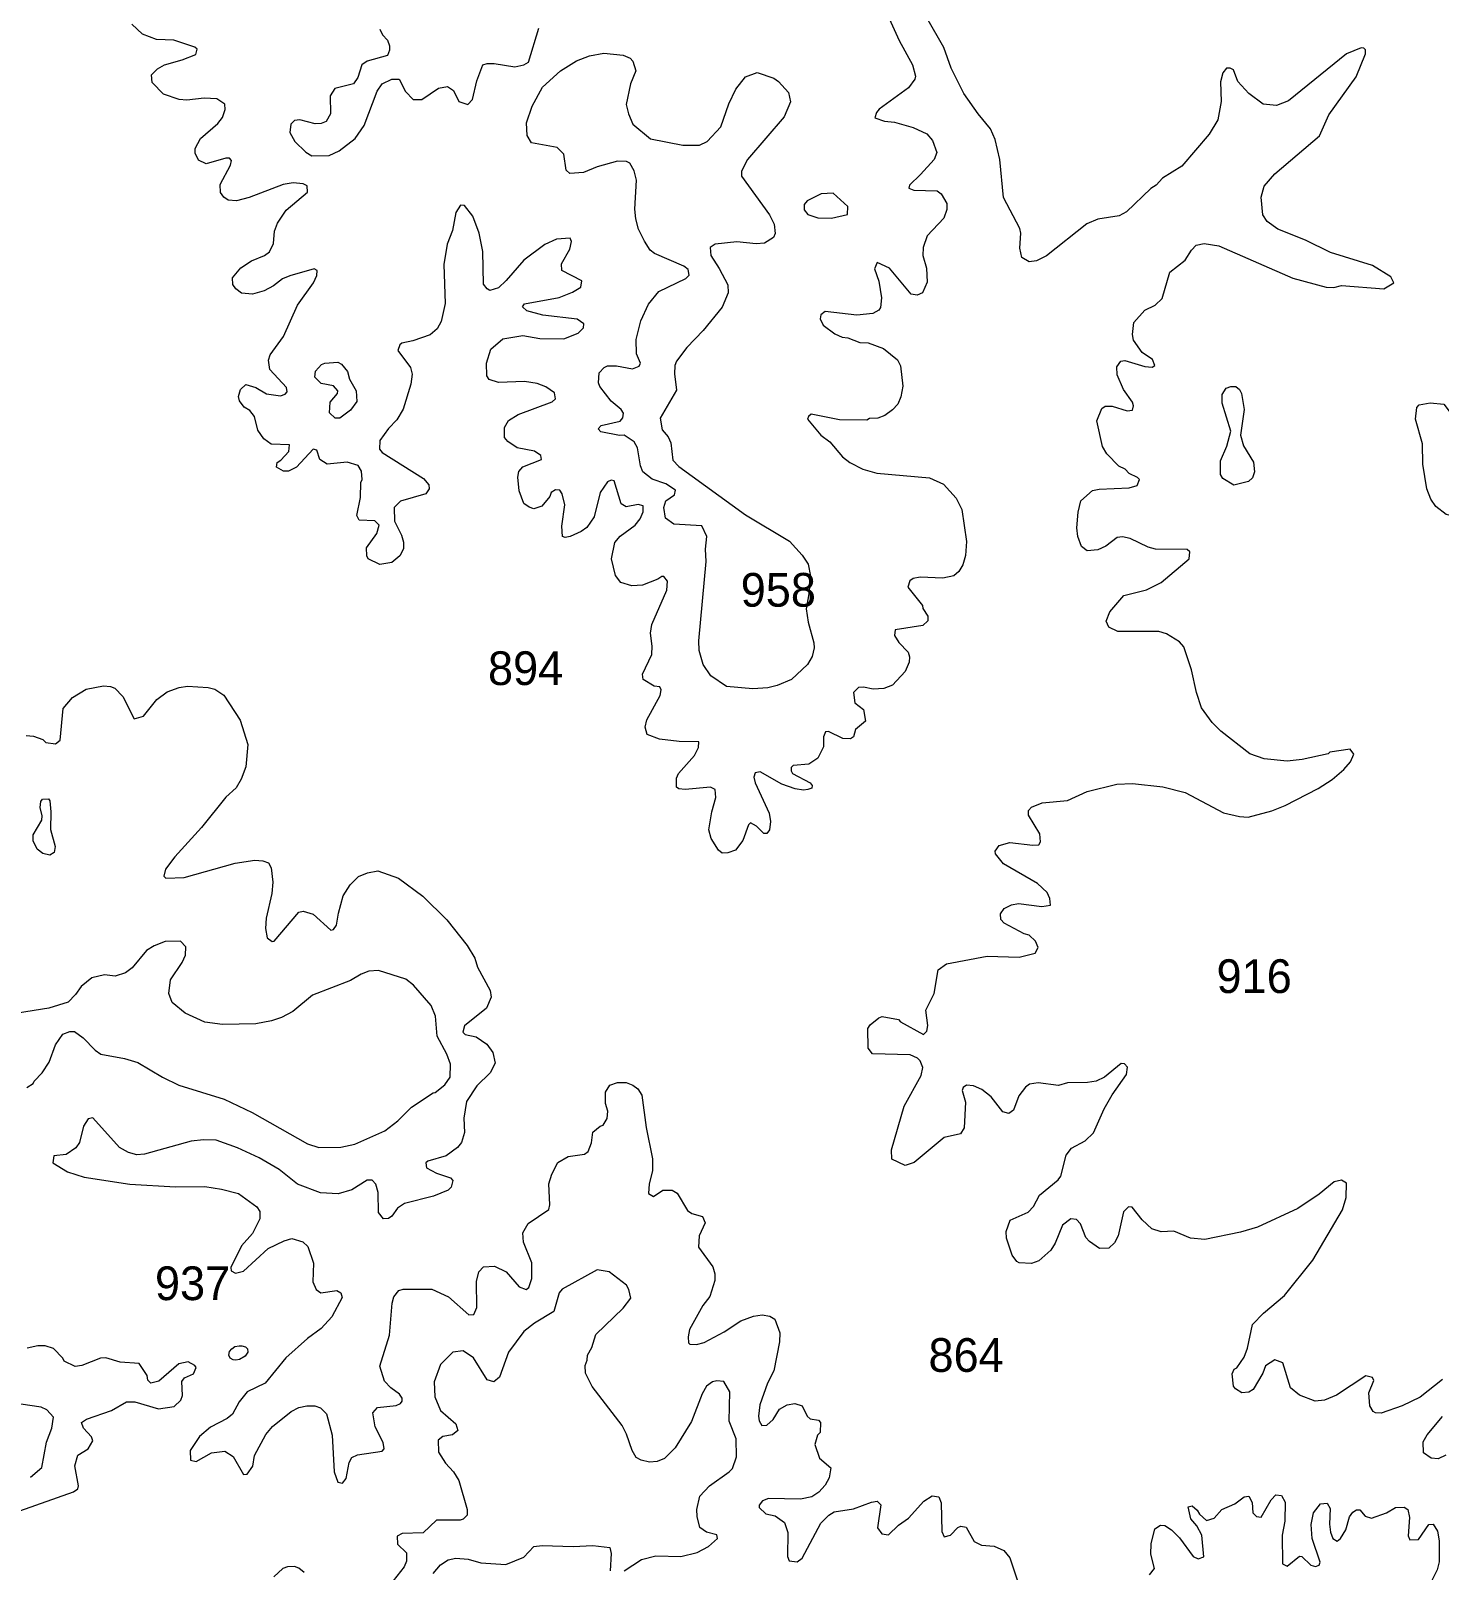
# Model space of a CAD drawing. Header units: kilometres. Extents: x 178.1 to 232.4, y 8228.7 to 8284.8.
# Drawn here: x 209.31 to 215.99, y 8236.32 to 8243.63 of the extents above; entities that cross this region are included whole.
import ezdxf

# ---------------------------------------------------------------- set-up
doc = ezdxf.new("R2010")
doc.units = ezdxf.units.KM
for name, color, linetype in [('1', 7, 'Continuous'), ('2', 7, 'Continuous'), ('21', 7, 'Continuous')]:
    doc.layers.add(name, color=color, linetype=linetype)
doc.styles.add('dgn002', font='dgn002.shx')

msp = doc.modelspace()

# ---------------------------------------------------------------- linework, layer by layer
at = {"layer": '1', "color": 5, "linetype": 'Continuous', "lineweight": 13, "flags": 128}
msp.add_lwpolyline([(209.3077, 8236.7609), (209.3608, 8236.8072), (209.3825, 8236.9271), (209.4089, 8236.9938), (209.4169, 8237.0457), (209.3848, 8237.0815), (209.3569, 8237.0935), (209.2616, 8237.1082)], dxfattribs=at)
at = {"layer": '2', "color": 3, "linetype": 'Continuous', "lineweight": 0, "flags": 128}
for points in [[(213.3752, 8243.7034), (213.4293, 8243.5813), (213.4938, 8243.4656), (213.5073, 8243.4121), (213.5038, 8243.3982), (213.4743, 8243.3565), (213.335, 8243.2547), (213.3227, 8243.2389), (213.3151, 8243.2138), (213.3599, 8243.198), (213.4085, 8243.1932), (213.4971, 8243.1682), (213.561, 8243.1374), (213.5878, 8243.1062), (213.6091, 8243.0491), (213.5961, 8243.0166), (213.5314, 8242.9444), (213.4794, 8242.8948), (213.4765, 8242.8798), (213.4997, 8242.871), (213.6109, 8242.8674), (213.6291, 8242.8526), (213.657, 8242.8075), (213.6557, 8242.7784), (213.6422, 8242.7377), (213.5621, 8242.6533), (213.5435, 8242.5984), (213.5419, 8242.5604), (213.5599, 8242.5005), (213.5631, 8242.4336), (213.54, 8242.3839), (213.5149, 8242.3722), (213.4873, 8242.3774), (213.3842, 8242.4999), (213.3256, 8242.5268), (213.3133, 8242.4966), (213.3328, 8242.4379), (213.3459, 8242.3596), (213.3416, 8242.3138), (213.3329, 8242.3014), (213.3057, 8242.2856), (213.2291, 8242.2767), (213.079, 8242.2944), (213.0578, 8242.2785), (213.0549, 8242.2604), (213.0699, 8242.2302), (213.125, 8242.1889), (213.1594, 8242.1732), (213.1862, 8242.1694), (213.243, 8242.1482), (213.2834, 8242.1463), (213.3554, 8242.1195), (213.4221, 8242.0653), (213.4365, 8242.0371), (213.448, 8241.9408), (213.4382, 8241.8889), (213.4229, 8241.8547), (213.3988, 8241.8272), (213.3614, 8241.8013), (213.3285, 8241.7881), (213.2899, 8241.7861), (213.2772, 8241.7794), (213.1462, 8241.7797), (213.0128, 8241.8076), (212.9992, 8241.7964), (212.9957, 8241.7835), (213.0587, 8241.7083), (213.1012, 8241.6753), (213.1618, 8241.6053), (213.1957, 8241.5781), (213.2581, 8241.5461), (213.3239, 8241.5279), (213.5742, 8241.5047), (213.6406, 8241.4747), (213.6999, 8241.4087), (213.7276, 8241.3549), (213.7503, 8241.2036)], [(210.2611, 8243.0117), (210.2517, 8243.0219), (210.2341, 8243.0222), (210.1403, 8242.9948), (210.1043, 8243.0136), (210.0891, 8243.0455), (210.0885, 8243.0677), (210.1133, 8243.1161), (210.1962, 8243.1876), (210.2176, 8243.2153), (210.2313, 8243.253), (210.2297, 8243.2788), (210.1911, 8243.3037), (210.132, 8243.307), (210.0497, 8243.2973), (210.013, 8243.3013), (209.9389, 8243.3255), (209.8843, 8243.3818), (209.8813, 8243.4182), (209.9092, 8243.4468), (209.9438, 8243.465), (210.0273, 8243.4886), (210.0918, 8243.5152), (210.0982, 8243.5401), (210.0871, 8243.5491), (209.9872, 8243.5833), (209.9049, 8243.5852), (209.8379, 8243.6104), (209.7885, 8243.6579)], [(210.9644, 8243.6352), (210.9779, 8243.6085), (211.0017, 8243.5822), (211.0114, 8243.5555), (211.0117, 8243.5344), (211.0016, 8243.5098), (210.9045, 8243.4827), (210.8798, 8243.4655), (210.8604, 8243.4059), (210.8404, 8243.3747), (210.7517, 8243.3526), (210.729, 8243.3178), (210.7305, 8243.2336), (210.7105, 8243.1972), (210.6873, 8243.1873), (210.6582, 8243.1853), (210.5858, 8243.2038), (210.5601, 8243.2016), (210.5432, 8243.1839), (210.5382, 8243.1436), (210.561, 8243.1013), (210.6146, 8243.0505), (210.6426, 8243.0329), (210.7253, 8243.0357), (210.7713, 8243.0577), (210.8484, 8243.1156), (210.8914, 8243.178), (210.9531, 8243.3405), (210.9766, 8243.375), (211.0217, 8243.3976), (211.0568, 8243.3969), (211.0865, 8243.3394), (211.1235, 8243.3005), (211.1644, 8243.3007), (211.2439, 8243.3544), (211.2865, 8243.3628), (211.3148, 8243.343), (211.3398, 8243.2907), (211.3827, 8243.2776), (211.4056, 8243.3003), (211.4254, 8243.39), (211.4532, 8243.4648), (211.4753, 8243.4716), (211.5077, 8243.4716), (211.6061, 8243.4553), (211.6482, 8243.4649), (211.6702, 8243.4774), (211.7197, 8243.6396)], [(214.0124, 8242.5508), (214.0029, 8242.5953), (214.0077, 8242.666), (214.0027, 8242.689), (213.9247, 8242.8353), (213.9085, 8243.0162), (213.8849, 8243.1107), (213.8631, 8243.1616), (213.8044, 8243.2325), (213.7365, 8243.3296), (213.6762, 8243.45), (213.6422, 8243.5473), (213.5616, 8243.6889)], [(211.8379, 8243.0417), (211.807, 8243.0736), (211.6853, 8243.0949), (211.665, 8243.1307), (211.6607, 8243.1906), (211.6876, 8243.2689), (211.7375, 8243.359), (211.8223, 8243.4378), (211.8988, 8243.4838), (211.9604, 8243.5089), (212.0282, 8243.5209), (212.1197, 8243.511), (212.1535, 8243.4965), (212.1659, 8243.4824), (212.1801, 8243.4377), (212.1542, 8243.3755), (212.1346, 8243.2775), (212.1448, 8243.2332), (212.1663, 8243.1836), (212.2501, 8243.1148), (212.4038, 8243.0835), (212.4827, 8243.0849), (212.5185, 8243.1018), (212.5836, 8243.1707), (212.6218, 8243.2807), (212.655, 8243.3505), (212.7014, 8243.4093), (212.7553, 8243.4289), (212.8347, 8243.4021), (212.8576, 8243.3871), (212.9049, 8243.3339), (212.9143, 8243.2901), (212.8835, 8243.2192), (212.7109, 8243.0156), (212.6813, 8242.96), (212.6809, 8242.9366), (212.8147, 8242.7534), (212.837, 8242.7086), (212.8421, 8242.6654), (212.8331, 8242.6462), (212.7914, 8242.6189), (212.7514, 8242.6159), (212.6596, 8242.6256)], [(214.5261, 8241.2165), (214.49, 8241.2247), (214.4654, 8241.2215), (214.4109, 8241.1806), (214.3731, 8241.163), (214.323, 8241.1585), (214.2951, 8241.179), (214.2776, 8241.2273), (214.2728, 8241.2678), (214.2794, 8241.3425), (214.2926, 8241.3959), (214.347, 8241.4447), (214.3788, 8241.4519), (214.5221, 8241.4569), (214.5589, 8241.4687), (214.5702, 8241.4964), (214.5611, 8241.5073), (214.5213, 8241.5263), (214.503, 8241.5457), (214.473, 8241.5612), (214.4155, 8241.6189), (214.3949, 8241.6538), (214.3684, 8241.7753), (214.3921, 8241.8339), (214.4084, 8241.8452), (214.4412, 8241.8451), (214.5123, 8241.8227), (214.5376, 8241.8265), (214.5427, 8241.8471), (214.5373, 8241.8637), (214.4945, 8241.9251), (214.4647, 8241.9938), (214.4637, 8242.0313), (214.4819, 8242.059), (214.5005, 8242.0625), (214.5954, 8242.0331), (214.6307, 8242.03), (214.6442, 8242.0386), (214.6329, 8242.0673), (214.5838, 8242.1006), (214.5419, 8242.158), (214.5377, 8242.1861), (214.543, 8242.2419), (214.5964, 8242.3006), (214.6452, 8242.325), (214.6787, 8242.3569), (214.7154, 8242.4816), (214.7881, 8242.5388), (214.8175, 8242.5861), (214.8401, 8242.61), (214.8769, 8242.617), (214.9475, 8242.6058), (215.2991, 8242.4531), (215.4571, 8242.4102), (215.4932, 8242.4085), (215.5288, 8242.418), (215.7296, 8242.4018), (215.7785, 8242.4302), (215.7643, 8242.4585), (215.6762, 8242.5129), (215.4768, 8242.5748), (215.358, 8242.6335), (215.2268, 8242.6853), (215.1765, 8242.7212), (215.1554, 8242.7533), (215.1483, 8242.8378), (215.1621, 8242.8894), (215.2126, 8242.9482), (215.4252, 8243.1284), (215.4694, 8243.2279), (215.5993, 8243.4092), (215.6435, 8243.5177), (215.6429, 8243.5368), (215.6354, 8243.5452), (215.6224, 8243.5454), (215.5534, 8243.5177), (215.2777, 8243.2952), (215.2205, 8243.2721), (215.1571, 8243.2792), (215.0895, 8243.3294), (215.0381, 8243.3867), (215.0163, 8243.4418), (215.0006, 8243.4504), (214.9839, 8243.4501), (214.9665, 8243.4274), (214.9544, 8243.3841), (214.959, 8243.2912), (214.9424, 8243.2051), (214.9018, 8243.1365), (214.7714, 8242.9845), (214.6792, 8242.9283), (214.6498, 8242.8945), (214.625, 8242.8789), (214.5085, 8242.768), (214.4745, 8242.7484)], [(211.8671, 8242.9501), (211.8492, 8242.9652), (211.8379, 8243.0417)], [(210.2073, 8242.8971), (210.2556, 8242.9898), (210.2611, 8243.0117)], [(212.1354, 8243.0059), (212.0928, 8243.0089), (211.996, 8242.9816), (211.9319, 8242.9538), (211.8671, 8242.9501)], [(212.6596, 8242.6256), (212.5567, 8242.6145), (212.5331, 8242.599), (212.5362, 8242.5597), (212.576, 8242.4995), (212.6166, 8242.4215), (212.6183, 8242.3828), (212.5894, 8242.3149), (212.5004, 8242.2048), (212.4223, 8242.1245), (212.373, 8242.0586), (212.3649, 8242.0386), (212.3634, 8241.9986), (212.3734, 8241.9206), (212.2961, 8241.7875), (212.3053, 8241.733), (212.3332, 8241.6994), (212.3464, 8241.6716), (212.3563, 8241.5882), (212.3848, 8241.5591), (212.7002, 8241.3301), (212.9092, 8241.2038), (212.9701, 8241.1381), (212.9978, 8241.0959), (213.0085, 8241.0388), (213.0019, 8240.954), (212.9889, 8240.8834), (212.9974, 8240.8205), (213.0251, 8240.7213), (213.0263, 8240.6984), (213.0164, 8240.6564), (212.9956, 8240.6185), (212.9197, 8240.5485), (212.8505, 8240.5188), (212.8068, 8240.5078), (212.736, 8240.504), (212.6103, 8240.5146), (212.5367, 8240.5644), (212.4996, 8240.619), (212.4804, 8240.686), (212.4786, 8240.732), (212.5147, 8241.108), (212.5115, 8241.1672), (212.5164, 8241.2258), (212.4928, 8241.2773), (212.3601, 8241.2858), (212.3207, 8241.3136), (212.3123, 8241.3639), (212.3222, 8241.3954), (212.3629, 8241.424), (212.3679, 8241.4462), (212.3225, 8241.4773), (212.2581, 8241.4981), (212.2134, 8241.5332), (212.2021, 8241.5615), (212.1882, 8241.6474), (212.172, 8241.6757), (212.1255, 8241.7069), (212.1032, 8241.7057), (212.0146, 8241.723), (212.0015, 8241.7377), (212.0159, 8241.7536), (212.1064, 8241.7748), (212.1191, 8241.7893), (212.1211, 8241.8117), (212.1102, 8241.8301), (212.0634, 8241.8691), (212.0096, 8241.9384), (212.0028, 8241.9563), (212.0068, 8242.004), (212.0297, 8242.0285), (212.0453, 8242.0364), (212.0879, 8242.0363), (212.1646, 8242.0217), (212.1956, 8242.0354), (212.2016, 8242.0501), (212.1839, 8242.093), (212.1823, 8242.1614), (212.2038, 8242.2503), (212.2403, 8242.3299), (212.2887, 8242.3888), (212.4171, 8242.4505), (212.4337, 8242.4665), (212.4289, 8242.4937), (212.4079, 8242.5094), (212.2685, 8242.5693), (212.2488, 8242.5858), (212.2205, 8242.6283), (212.193, 8242.6859), (212.1795, 8242.7344), (212.1757, 8242.781), (212.1839, 8242.9186), (212.1716, 8242.9622), (212.1522, 8242.999), (212.1354, 8243.0059)], [(210.2854, 8242.8199), (210.245, 8242.8236), (210.2248, 8242.8369), (210.2086, 8242.859), (210.2073, 8242.8971)], [(211.1128, 8241.9496), (211.0757, 8241.8317), (211.0464, 8241.7798), (211.0063, 8241.7392), (210.9649, 8241.6815), (210.963, 8241.6411), (210.9759, 8241.6254), (211.1728, 8241.5015), (211.1973, 8241.4723), (211.1992, 8241.4528), (211.1828, 8241.4294), (211.0631, 8241.3944), (211.0334, 8241.3638), (211.035, 8241.299), (211.0681, 8241.2325), (211.0777, 8241.1995), (211.0774, 8241.1685), (211.06, 8241.1354), (211.0221, 8241.1034), (210.9649, 8241.0931), (210.9101, 8241.1199), (210.903, 8241.1343), (210.9019, 8241.172), (210.9513, 8241.2402), (210.9625, 8241.2796), (210.941, 8241.3003), (210.8677, 8241.304), (210.8564, 8241.3259), (210.8737, 8241.4115), (210.8754, 8241.4822), (210.882, 8241.4975), (210.8785, 8241.5369), (210.8618, 8241.5636), (210.8095, 8241.5787), (210.7158, 8241.5707), (210.681, 8241.5913), (210.6663, 8241.6356), (210.6484, 8241.6409), (210.5696, 8241.5555), (210.5313, 8241.5372), (210.508, 8241.536), (210.4741, 8241.5563), (210.4778, 8241.578), (210.4956, 8241.5892), (210.5326, 8241.6301), (210.5359, 8241.6624), (210.4497, 8241.665), (210.4146, 8241.6907), (210.3859, 8241.7314), (210.3703, 8241.7956), (210.3486, 8241.8253), (210.3209, 8241.8408), (210.2996, 8241.87), (210.2946, 8241.8909), (210.303, 8241.925), (210.3295, 8241.9474), (210.3761, 8241.9335), (210.427, 8241.9033), (210.4942, 8241.895), (210.5151, 8241.9023), (210.5245, 8241.9131), (210.522, 8241.9337), (210.4423, 8242.0188), (210.4361, 8242.0632), (210.4441, 8242.0883), (210.5073, 8242.176), (210.5736, 8242.3247), (210.6497, 8242.4314), (210.6662, 8242.465), (210.6677, 8242.4888), (210.654, 8242.4965), (210.5374, 8242.4646), (210.5034, 8242.4493), (210.46, 8242.4162), (210.4165, 8242.3928), (210.3602, 8242.3774), (210.3082, 8242.3822), (210.2812, 8242.4017), (210.2681, 8242.4232), (210.2664, 8242.4549), (210.3052, 8242.5025), (210.3561, 8242.5349), (210.4174, 8242.5598), (210.4415, 8242.5786), (210.4608, 8242.6171), (210.4659, 8242.6758), (210.4797, 8242.7132), (210.5204, 8242.7755), (210.6215, 8242.8612), (210.62, 8242.8914), (210.6012, 8242.9003), (210.5541, 8242.9053), (210.5055, 8242.8976), (210.3452, 8242.8363), (210.2854, 8242.8199)], [(213.0603, 8242.8524), (212.9938, 8242.8197), (212.9797, 8242.8025), (212.9792, 8242.7766), (212.9967, 8242.7544), (213.0434, 8242.7394), (213.1081, 8242.7377), (213.1849, 8242.7558), (213.1857, 8242.7924), (213.1169, 8242.8565), (213.0603, 8242.8524)], [(212.1772, 8241.2808), (212.2005, 8241.3102), (212.2149, 8241.3444), (212.2148, 8241.3726), (212.1916, 8241.3778), (212.1341, 8241.3681), (212.1102, 8241.3815), (212.0772, 8241.4902), (212.0626, 8241.4941), (212.0455, 8241.4859), (212.0105, 8241.4359), (211.9819, 8241.3199), (211.9472, 8241.27), (211.92, 8241.2502), (211.8682, 8241.2261), (211.8449, 8241.2215), (211.8325, 8241.2263), (211.8284, 8241.2759), (211.8432, 8241.3772), (211.8307, 8241.4285), (211.8195, 8241.4459), (211.7985, 8241.4483), (211.7775, 8241.4348), (211.7717, 8241.4167), (211.7339, 8241.3708), (211.6957, 8241.3584), (211.6733, 8241.3659), (211.649, 8241.3837), (211.6261, 8241.4431), (211.6194, 8241.509), (211.6249, 8241.5358), (211.6439, 8241.5568), (211.7326, 8241.5927), (211.7293, 8241.6114), (211.6995, 8241.6321), (211.6174, 8241.6467), (211.5733, 8241.6776), (211.5569, 8241.6969), (211.557, 8241.7439), (211.5763, 8241.7775), (211.6221, 8241.8055), (211.7833, 8241.8665), (211.7985, 8241.8802), (211.7936, 8241.9093), (211.7526, 8241.9375), (211.7115, 8241.9522), (211.6515, 8241.9622), (211.5288, 8241.9581), (211.4844, 8241.9713), (211.4734, 8241.9898), (211.4713, 8242.0499), (211.4917, 8242.1158), (211.5493, 8242.1647), (211.6438, 8242.181), (211.7241, 8242.1664), (211.8386, 8242.1646), (211.9057, 8242.1912), (211.9319, 8242.2163), (211.9337, 8242.236), (211.9021, 8242.2586), (211.7388, 8242.2772), (211.6628, 8242.2979), (211.6428, 8242.3166), (211.6524, 8242.3307), (211.8155, 8242.3618), (211.879, 8242.386), (211.9189, 8242.4108), (211.9241, 8242.4407), (211.8282, 8242.4887), (211.8274, 8242.5213), (211.8665, 8242.5908), (211.8745, 8242.6266), (211.8678, 8242.643), (211.8039, 8242.6386), (211.7478, 8242.6119), (211.6479, 8242.539), (211.565, 8242.4413), (211.5285, 8242.407), (211.4875, 8242.3939), (211.4742, 8242.4019), (211.4579, 8242.4247), (211.4546, 8242.5802), (211.4369, 8242.6671), (211.4069, 8242.7473), (211.3672, 8242.7981), (211.3484, 8242.7998), (211.3251, 8242.7644), (211.3093, 8242.6794), (211.285, 8242.6143), (211.269, 8242.5183), (211.2752, 8242.3326), (211.2556, 8242.2477), (211.2365, 8242.213), (211.2046, 8242.1832), (211.1216, 8242.1548)], [(214.4745, 8242.7484), (214.3731, 8242.733), (214.3201, 8242.7102), (214.1299, 8242.5591), (214.0811, 8242.5349)], [(214.0811, 8242.5349), (214.047, 8242.5302), (214.0124, 8242.5508)], [(211.1216, 8242.1548), (211.0688, 8242.1449), (211.0593, 8242.1371), (211.0502, 8242.1088), (211.1106, 8242.0295)], [(210.812, 8242.0099), (210.8213, 8241.9739), (210.8523, 8241.9187), (210.8558, 8241.8678), (210.8266, 8241.8265), (210.7753, 8241.7876), (210.7529, 8241.7887), (210.726, 8241.8139), (210.7292, 8241.865), (210.7638, 8241.9047), (210.7661, 8241.9186), (210.7449, 8241.9422), (210.6872, 8241.9532), (210.6567, 8241.9828), (210.6592, 8242.0114), (210.6889, 8242.0423), (210.7038, 8242.0492), (210.7663, 8242.0545), (210.7833, 8242.0444), (210.812, 8242.0099)], [(211.1106, 8242.0295), (211.1187, 8241.9968), (211.1128, 8241.9496)], [(215.0667, 8241.829), (215.0499, 8241.7074), (215.0635, 8241.6564), (215.112, 8241.5795), (215.117, 8241.5338), (215.1071, 8241.5054), (215.0873, 8241.4883), (215.0189, 8241.4702), (214.9659, 8241.5017), (214.9554, 8241.5215), (214.9558, 8241.5853), (214.9855, 8241.6551), (215.0036, 8241.7267), (214.963, 8241.8594), (214.9625, 8241.8999), (214.9823, 8241.9309), (215.0042, 8241.9392), (215.0278, 8241.9382), (215.046, 8241.9243), (215.0543, 8241.9051), (215.0667, 8241.829)], [(216.0648, 8241.7899), (216.1333, 8241.5036), (216.1454, 8241.3824), (216.1359, 8241.3535), (216.1132, 8241.3312), (216.0773, 8241.3188), (216.0256, 8241.3314), (215.9768, 8241.3692), (215.9537, 8241.4037), (215.934, 8241.4523), (215.9154, 8241.5695), (215.9137, 8241.667), (215.8809, 8241.7835), (215.8867, 8241.8396), (215.898, 8241.8519), (215.9509, 8241.8618), (216.0145, 8241.8545), (216.0648, 8241.7899)], [(212.1091, 8241.0087), (212.0842, 8241.0416), (212.0639, 8241.1205), (212.0804, 8241.1984), (212.1051, 8241.228), (212.1772, 8241.2808)], [(214.6463, 8241.166), (214.6118, 8241.1755), (214.5261, 8241.2165)], [(213.7503, 8241.2036), (213.7441, 8241.137), (213.7328, 8241.0921), (213.7126, 8241.0606), (213.6891, 8241.0404)], [(214.6728, 8241.0083), (214.8063, 8241.12), (214.81, 8241.1533), (214.7968, 8241.1653), (214.6463, 8241.166)], [(212.3126, 8241.0365), (212.3036, 8241.0371), (212.285, 8241.0238), (212.2124, 8240.9963), (212.1619, 8240.9928), (212.1091, 8241.0087)], [(213.5294, 8241.0339), (213.4958, 8241.0273), (213.4802, 8241.0161), (213.4713, 8240.9865), (213.54, 8240.8986), (213.5423, 8240.8853), (213.5664, 8240.8489), (213.5662, 8240.8267), (213.542, 8240.8037), (213.4115, 8240.7841), (213.4074, 8240.756), (213.4283, 8240.7229), (213.4722, 8240.6772), (213.4792, 8240.6556), (213.4774, 8240.6297), (213.4581, 8240.5852), (213.3976, 8240.5209), (213.3569, 8240.5056), (213.3068, 8240.5025), (213.2601, 8240.512), (213.2367, 8240.5094), (213.2135, 8240.4866), (213.2195, 8240.4367), (213.26, 8240.405), (213.2703, 8240.3506), (213.2224, 8240.3108), (213.2125, 8240.2752), (213.1988, 8240.2654), (213.1634, 8240.2674), (213.0948, 8240.3009), (213.0796, 8240.2994), (213.0714, 8240.2764), (213.0709, 8240.2281), (213.0444, 8240.1747), (213.0012, 8240.1466), (212.927, 8240.1403), (212.9167, 8240.1297), (212.9166, 8240.114), (212.9233, 8240.1008), (213.0079, 8240.058), (213.0175, 8240.0442), (213.0153, 8240.0313), (212.9965, 8240.0257), (212.9764, 8240.0221), (212.9357, 8240.0285), (212.8732, 8240.0511), (212.7704, 8240.1102), (212.747, 8240.1054), (212.7404, 8240.0841), (212.746, 8240.0572), (212.8126, 8239.913), (212.8192, 8239.8735), (212.8142, 8239.8341), (212.8026, 8239.8163), (212.7871, 8239.816), (212.7533, 8239.8521), (212.7251, 8239.868), (212.7151, 8239.8573), (212.6872, 8239.784), (212.6528, 8239.7374), (212.6175, 8239.7256), (212.5899, 8239.7237), (212.5729, 8239.7383), (212.5375, 8239.7924), (212.5263, 8239.834), (212.541, 8239.919), (212.5606, 8239.9873), (212.5572, 8240.0261), (212.5345, 8240.0363), (212.4146, 8240.025), (212.3844, 8240.0295), (212.373, 8240.037), (212.3733, 8240.0797), (212.3833, 8240.102), (212.4579, 8240.1875), (212.4783, 8240.2255), (212.4789, 8240.2526), (212.3857, 8240.2538), (212.2919, 8240.2643), (212.234, 8240.2867), (212.2237, 8240.3212), (212.2331, 8240.3567), (212.2958, 8240.4726), (212.3007, 8240.4994), (212.2935, 8240.5137), (212.2669, 8240.5154), (212.2153, 8240.5476), (212.2122, 8240.5726), (212.2562, 8240.6669), (212.2579, 8240.7063), (212.2497, 8240.7678), (212.2564, 8240.8084), (212.3266, 8240.9717), (212.3307, 8241.0141), (212.3126, 8241.0365)], [(213.5009, 8238.2552), (213.4577, 8238.2409), (213.3959, 8238.2704), (213.3939, 8238.3152), (213.4545, 8238.5231), (213.5348, 8238.668), (213.5427, 8238.7064), (213.529, 8238.737), (213.5164, 8238.75), (213.4826, 8238.7655), (213.3037, 8238.7701), (213.2821, 8238.7982), (213.2815, 8238.8905), (213.2918, 8238.9089), (213.3335, 8238.942), (213.35, 8238.9483), (213.4275, 8238.9336), (213.4362, 8238.923), (213.5456, 8238.862), (213.5616, 8238.8784), (213.5663, 8238.9049), (213.557, 8238.9779), (213.5962, 8239.058), (213.6143, 8239.1701), (213.6548, 8239.1981), (213.848, 8239.2347), (213.9994, 8239.2299), (214.0759, 8239.2494), (214.09, 8239.2763), (214.0771, 8239.305), (214.047, 8239.3349), (214.0227, 8239.3404), (213.9287, 8239.3913), (213.9125, 8239.4078), (213.9107, 8239.4349), (213.9278, 8239.4605), (213.9634, 8239.4783), (213.9964, 8239.4845), (214.1074, 8239.4705), (214.1486, 8239.4772), (214.1457, 8239.508), (214.1325, 8239.5359), (214.0871, 8239.5799), (213.9258, 8239.6722), (213.8876, 8239.7195), (213.8861, 8239.733), (213.9049, 8239.76), (213.9558, 8239.7744), (214.0646, 8239.7616), (214.0929, 8239.7634), (214.1013, 8239.7772), (214.098, 8239.8156), (214.0441, 8239.9032), (214.0442, 8239.926), (214.0579, 8239.9412), (214.1082, 8239.9622), (214.2286, 8239.9737), (214.3228, 8240.0168), (214.4629, 8240.051), (214.5377, 8240.0545), (214.6817, 8240.038), (214.7878, 8240.0121), (214.9699, 8239.915), (215.0456, 8239.8967), (215.0858, 8239.895), (215.1984, 8239.9247), (215.2628, 8239.949), (215.4184, 8240.0307), (215.4847, 8240.0731), (215.5401, 8240.1205), (215.5716, 8240.1574), (215.5872, 8240.1927), (215.57, 8240.2172), (215.4734, 8240.2032), (215.4657, 8240.1954), (215.3428, 8240.1678), (215.2717, 8240.16), (215.1618, 8240.1705), (215.094, 8240.1956), (214.9564, 8240.3028), (214.9157, 8240.3436), (214.8657, 8240.4128), (214.8406, 8240.4858), (214.8174, 8240.5944), (214.7811, 8240.7029), (214.7598, 8240.7262), (214.699, 8240.7647), (214.6618, 8240.7753), (214.4685, 8240.7758), (214.4245, 8240.7955), (214.413, 8240.8241), (214.4293, 8240.8695), (214.4961, 8240.9461), (214.6044, 8240.9728), (214.6728, 8241.0083)], [(213.6891, 8241.0404), (213.638, 8241.0292), (213.5294, 8241.0339)], [(209.2868, 8240.2817), (209.3215, 8240.2784), (209.3654, 8240.2635), (209.3798, 8240.2489), (209.4251, 8240.2425), (209.4478, 8240.2605), (209.4617, 8240.4095), (209.5059, 8240.4626), (209.5718, 8240.5022), (209.654, 8240.517), (209.6869, 8240.5153), (209.7066, 8240.5071), (209.7455, 8240.4666), (209.7984, 8240.3617), (209.8431, 8240.374), (209.9065, 8240.4534), (209.955, 8240.4896), (210.0129, 8240.5103), (210.0524, 8240.5154), (210.1504, 8240.5104), (210.1824, 8240.5021), (210.224, 8240.4732), (210.3024, 8240.3541), (210.3385, 8240.2389), (210.3286, 8240.1329), (210.3077, 8240.075), (210.284, 8240.0332), (210.2346, 8239.9898), (210.1186, 8239.846), (209.9919, 8239.7062), (209.9472, 8239.6478)], [(209.3564, 8239.9686), (209.3638, 8239.9801), (209.3918, 8239.9806), (209.3984, 8239.9716), (209.4038, 8239.9197), (209.402, 8239.8355), (209.4235, 8239.755), (209.4201, 8239.727), (209.3985, 8239.7143), (209.3653, 8239.7218), (209.3393, 8239.7425), (209.3201, 8239.7814), (209.3202, 8239.8107), (209.361, 8239.8807), (209.3625, 8239.9002), (209.353, 8239.9394), (209.3564, 8239.9686)], [(210.4098, 8239.6877), (210.4364, 8239.6781), (210.4488, 8239.6545), (210.4571, 8239.5857), (210.4524, 8239.5318), (210.4259, 8239.4153), (210.4228, 8239.3652), (210.431, 8239.3212), (210.4541, 8239.3039), (210.4637, 8239.3049), (210.5806, 8239.4433), (210.6007, 8239.4485), (210.6482, 8239.4336), (210.7321, 8239.3579), (210.7454, 8239.3606), (210.7601, 8239.3821), (210.7684, 8239.4389), (210.7912, 8239.5205), (210.8249, 8239.5735), (210.8634, 8239.612), (210.9072, 8239.6306), (210.955, 8239.6395), (211.0529, 8239.6048), (211.1688, 8239.519), (211.2835, 8239.4076), (211.379, 8239.2858), (211.4152, 8239.2249), (211.4294, 8239.1821), (211.4882, 8239.0722), (211.4939, 8239.04), (211.4709, 8238.9877), (211.3674, 8238.9034), (211.3596, 8238.8745), (211.3704, 8238.8625), (211.4216, 8238.851), (211.4735, 8238.8174), (211.502, 8238.7778), (211.512, 8238.7259), (211.4889, 8238.6813), (211.4256, 8238.6197), (211.3764, 8238.5448), (211.3642, 8238.466), (211.3674, 8238.3981), (211.3524, 8238.3496), (211.3337, 8238.3256), (211.2802, 8238.2869), (211.193, 8238.261), (211.1832, 8238.2531), (211.187, 8238.229), (211.2342, 8238.2045), (211.2999, 8238.1828), (211.3111, 8238.1696), (211.3033, 8238.138), (211.29, 8238.124), (211.2193, 8238.0952), (211.0814, 8238.0604), (211.0492, 8238.0375), (211.0222, 8238.001), (211.0057, 8237.989), (210.9825, 8237.9877), (210.9581, 8238.0182), (210.9574, 8238.113), (210.9456, 8238.1523), (210.9282, 8238.1711), (210.9048, 8238.1711), (210.8319, 8238.1253), (210.7674, 8238.106), (210.6838, 8238.1109), (210.5741, 8238.1528), (210.4875, 8238.222), (210.3917, 8238.2775), (210.2896, 8238.3251), (210.188, 8238.3605), (210.128, 8238.3624), (210.0689, 8238.3557), (209.8481, 8238.294), (209.8121, 8238.2917), (209.772, 8238.3019), (209.7295, 8238.3265), (209.6026, 8238.4676), (209.5813, 8238.4622), (209.5592, 8238.4273), (209.5393, 8238.3507), (209.5216, 8238.3242), (209.4768, 8238.2938), (209.4177, 8238.2865), (209.413, 8238.2534), (209.4829, 8238.2112), (209.5618, 8238.1848), (209.7792, 8238.1518), (209.9957, 8238.1403), (210.1346, 8238.1418), (210.2136, 8238.1287), (210.294, 8238.1071), (210.3819, 8238.0441)], [(210.2778, 8239.6756), (210.3724, 8239.6907), (210.4098, 8239.6877)], [(209.9472, 8239.6478), (209.9401, 8239.6136), (209.95, 8239.6055), (210.0359, 8239.6085), (210.2778, 8239.6756)], [(209.5165, 8238.8774), (209.5563, 8238.8468), (209.6135, 8238.7881), (209.6413, 8238.7698), (209.7526, 8238.749), (209.8169, 8238.7305), (209.9332, 8238.6607), (210.0115, 8238.6216), (210.2262, 8238.5553), (210.3591, 8238.4921), (210.6225, 8238.3442), (210.6756, 8238.3257), (210.7792, 8238.3279), (210.8466, 8238.3413), (210.9893, 8238.4046), (211.0498, 8238.453), (211.1151, 8238.5183), (211.2181, 8238.586), (211.2278, 8238.5869), (211.2732, 8238.6237), (211.2982, 8238.6604), (211.2998, 8238.722), (211.2838, 8238.77), (211.2377, 8238.8549), (211.2297, 8238.9496), (211.2081, 8239.0005), (211.1245, 8239.0976), (211.089, 8239.1259), (210.9583, 8239.1672), (210.9123, 8239.1638), (210.8759, 8239.1495), (210.8265, 8239.1185), (210.6456, 8239.0491), (210.5523, 8238.972), (210.4987, 8238.943), (210.4507, 8238.9271), (210.3768, 8238.9137), (210.2188, 8238.9106), (210.1341, 8238.9205), (210.0407, 8238.9639), (209.9789, 8239.0141), (209.9636, 8239.0565), (209.9714, 8239.1216), (210.0268, 8239.204), (210.0425, 8239.2395), (210.0439, 8239.2791), (210.0196, 8239.3057), (209.9468, 8239.304), (209.8942, 8239.2841), (209.8584, 8239.261), (209.7894, 8239.1795), (209.758, 8239.1553), (209.7094, 8239.1394), (209.6584, 8239.1457), (209.5983, 8239.1311), (209.5471, 8239.09), (209.5213, 8239.0527), (209.486, 8239.0168), (209.3933, 8238.9878), (209.2452, 8238.9633)], [(209.4606, 8238.8644), (209.4944, 8238.8764), (209.5165, 8238.8774)], [(209.3243, 8238.6418), (209.3622, 8238.6813), (209.3954, 8238.7312), (209.4256, 8238.814), (209.4606, 8238.8644)], [(215.6766, 8237.2349), (215.6457, 8237.243), (215.5055, 8237.1511), (215.4493, 8237.1268), (215.4045, 8237.1221), (215.3301, 8237.1507), (215.2877, 8237.1851), (215.2516, 8237.3039), (215.2124, 8237.3186), (215.168, 8237.2902), (215.1561, 8237.2557), (215.1109, 8237.1781), (215.0891, 8237.1643), (215.0571, 8237.1621), (215.0258, 8237.1802), (215.0167, 8237.1928), (215.0102, 8237.2517), (215.0202, 8237.2741), (215.0319, 8237.2804), (215.0681, 8237.3302), (215.0838, 8237.3732), (215.107, 8237.4861), (215.1587, 8237.5399), (215.2591, 8237.624), (215.3935, 8237.7913), (215.5334, 8238.0301), (215.5515, 8238.0892), (215.5524, 8238.157), (215.5295, 8238.1714), (215.4947, 8238.1631), (215.423, 8238.1043), (215.3228, 8238.0366), (215.1309, 8237.9485), (215.0503, 8237.9248), (214.8811, 8237.8901), (214.8127, 8237.8959), (214.734, 8237.9293), (214.6735, 8237.9256), (214.6292, 8237.9409), (214.5827, 8237.9834), (214.5365, 8238.0426), (214.5178, 8238.0447), (214.4949, 8238.0208), (214.47, 8237.9066), (214.452, 8237.8742), (214.4249, 8237.8489), (214.3807, 8237.8473), (214.3331, 8237.8793), (214.3153, 8237.8992), (214.2909, 8237.9634), (214.2712, 8237.9846), (214.2452, 8237.987), (214.2054, 8237.9574), (214.1702, 8237.8714), (214.1502, 8237.8386), (214.0928, 8237.7882), (214.0573, 8237.7763), (214.0002, 8237.7781), (213.9879, 8237.7853), (213.9669, 8237.8151), (213.9393, 8237.896), (213.9375, 8237.9275), (213.9567, 8237.9816), (214.0427, 8238.019), (214.0672, 8238.0454), (214.0955, 8238.0996), (214.1849, 8238.1726), (214.1969, 8238.1906), (214.2221, 8238.2906), (214.248, 8238.3228), (214.3127, 8238.358), (214.3517, 8238.3954), (214.4025, 8238.5099), (214.4407, 8238.5763), (214.5092, 8238.673), (214.514, 8238.707), (214.4999, 8238.724), (214.4837, 8238.7242), (214.4043, 8238.6604), (214.3648, 8238.6408), (214.3246, 8238.6341), (214.229, 8238.6326), (214.1864, 8238.621), (214.0891, 8238.6338), (214.0489, 8238.6273), (214.029, 8238.6126), (213.9986, 8238.5712), (213.9734, 8238.5028), (213.95, 8238.4878), (213.9214, 8238.4952), (213.8666, 8238.566), (213.823, 8238.6018), (213.7829, 8238.619), (213.7499, 8238.6219), (213.7331, 8238.6107)], [(209.2896, 8238.6111), (209.3194, 8238.6296), (209.3243, 8238.6418)], [(212.0258, 8238.4319), (212.0439, 8238.4646), (212.0472, 8238.4987), (212.0356, 8238.5351), (212.0358, 8238.5896), (212.0568, 8238.6219), (212.0928, 8238.6355), (212.135, 8238.634), (212.1655, 8238.6226), (212.1901, 8238.6047), (212.2092, 8238.5753), (212.2284, 8238.4206), (212.2597, 8238.2729), (212.2597, 8238.215), (212.243, 8238.1544), (212.2401, 8238.1075), (212.2645, 8238.093), (212.3075, 8238.1236), (212.3532, 8238.1235), (212.3764, 8238.1088), (212.4259, 8238.027), (212.4454, 8238.013), (212.4973, 8237.999), (212.5094, 8237.9688), (212.48, 8237.9067), (212.4769, 8237.8533), (212.5458, 8237.7601), (212.5558, 8237.7265), (212.5558, 8237.6949), (212.5311, 8237.6187), (212.4986, 8237.5769), (212.4347, 8237.4618), (212.428, 8237.4277), (212.43, 8237.3997), (212.4361, 8237.3927), (212.4679, 8237.3914), (212.5043, 8237.4011), (212.599, 8237.4517), (212.6787, 8237.5029), (212.7393, 8237.5264), (212.7795, 8237.5326), (212.8162, 8237.525), (212.8404, 8237.511), (212.8633, 8237.4462), (212.8618, 8237.4031), (212.8354, 8237.2656), (212.8045, 8237.207), (212.7689, 8237.1048), (212.7618, 8237.0513), (212.7653, 8237.0289), (212.7786, 8237.0065), (212.8014, 8237.0082), (212.8324, 8237.0347), (212.8618, 8237.0842), (212.898, 8237.1054), (212.9354, 8237.1115), (212.9692, 8237.0993), (212.9931, 8237.0503), (213.0079, 8237.0383), (213.0474, 8237.0324), (213.056, 8237.0207), (213.0548, 8236.9728), (213.0429, 8236.9607), (213.0301, 8236.9168), (213.0516, 8236.8519), (213.1054, 8236.8061), (213.0981, 8236.7582), (213.0792, 8236.7231), (213.0485, 8236.6907), (213.0161, 8236.6687), (212.9624, 8236.6573), (212.8092, 8236.6606), (212.7817, 8236.6487), (212.7653, 8236.6288), (212.766, 8236.6166), (212.7976, 8236.5876), (212.8415, 8236.5781), (212.8852, 8236.5462), (212.9015, 8236.4986), (212.9, 8236.3848), (212.9073, 8236.3646), (212.9455, 8236.3594), (212.9689, 8236.3775), (213.0583, 8236.5426), (213.0958, 8236.5815), (213.1211, 8236.5973), (213.2126, 8236.6112), (213.298, 8236.6433), (213.3255, 8236.6471), (213.3424, 8236.63), (213.3264, 8236.5212), (213.3483, 8236.4925), (213.3791, 8236.4875), (213.4267, 8236.5337), (213.4738, 8236.5661)], [(213.7331, 8238.6107), (213.7297, 8238.5968), (213.7443, 8238.5421), (213.7378, 8238.4192), (213.7215, 8238.3913)], [(211.8583, 8238.2829), (211.9372, 8238.2947), (211.9535, 8238.307), (211.9697, 8238.3487), (211.9755, 8238.3992)], [(211.9755, 8238.3992), (212.0101, 8238.4282), (212.0258, 8238.4319)], [(213.7215, 8238.3913), (213.644, 8238.3739), (213.5009, 8238.2552)], [(210.2596, 8237.7409), (210.2799, 8237.7304), (210.3176, 8237.7392), (210.4349, 8237.8475), (210.5113, 8237.8839), (210.548, 8237.8946), (210.6002, 8237.8779), (210.6236, 8237.8564), (210.6497, 8237.7772), (210.6466, 8237.6883), (210.6628, 8237.6519), (210.685, 8237.6371), (210.7611, 8237.6482), (210.7797, 8237.6362), (210.7864, 8237.6139), (210.737, 8237.5231), (210.6866, 8237.4676), (210.6219, 8237.4193), (210.5185, 8237.3275), (210.4206, 8237.2068), (210.3349, 8237.1669), (210.2973, 8237.1184), (210.2651, 8237.0609), (210.2411, 8237.0393), (210.1608, 8236.9992), (210.109, 8236.954), (210.0645, 8236.8885), (210.066, 8236.8418), (210.0929, 8236.8352), (210.1669, 8236.8774), (210.2293, 8236.8852), (210.269, 8236.8599), (210.3181, 8236.7743), (210.3362, 8236.7759), (210.3618, 8236.8129), (210.3699, 8236.8639), (210.4244, 8236.9633), (210.4557, 8237.0012), (210.5445, 8237.0736), (210.58, 8237.0914), (210.618, 8237.0997), (210.6567, 8237.1), (210.6833, 8237.0905), (210.712, 8237.0621), (210.7389, 8236.961), (210.7485, 8236.7863), (210.7652, 8236.7382), (210.7873, 8236.7332), (210.8057, 8236.7553), (210.8191, 8236.8304), (210.8322, 8236.8553), (210.859, 8236.8678), (210.9763, 8236.8849), (210.9856, 8236.8953), (210.9808, 8236.926), (210.9433, 8236.9997), (210.9316, 8237.067), (210.9546, 8237.0924), (211.0419, 8237.1014), (211.0633, 8237.1106), (211.0712, 8237.1227), (211.0709, 8237.1364), (211.0583, 8237.1553), (211.0168, 8237.1853), (210.987, 8237.2175), (210.9645, 8237.2879), (211.0106, 8237.4355), (211.0233, 8237.5875), (211.0322, 8237.6167), (211.056, 8237.6473), (211.0757, 8237.6545), (211.2118, 8237.6545), (211.2907, 8237.618), (211.3883, 8237.5316), (211.4105, 8237.5342), (211.4252, 8237.5673), (211.4235, 8237.6903), (211.4348, 8237.7358), (211.4565, 8237.7598), (211.5094, 8237.7626), (211.5645, 8237.7353), (211.627, 8237.6656), (211.659, 8237.6517), (211.6719, 8237.6617), (211.6868, 8237.7047), (211.687, 8237.7784), (211.6462, 8237.8772), (211.6442, 8237.9213), (211.6688, 8237.9656), (211.7674, 8238.0326), (211.7723, 8238.0545), (211.7678, 8238.1532), (211.7822, 8238.2002), (211.8093, 8238.2552), (211.8583, 8238.2829)], [(210.3819, 8238.0441), (210.396, 8238.0221), (210.3963, 8237.988), (210.36, 8237.9181), (210.3092, 8237.8597)], [(210.3092, 8237.8597), (210.2582, 8237.7567), (210.2596, 8237.7409)], [(212.1356, 8237.6728), (212.0528, 8237.7366), (211.996, 8237.7452), (211.8298, 8237.6544), (211.8156, 8237.6366)], [(211.8156, 8237.6366), (211.7902, 8237.5482), (211.6994, 8237.4925)], [(212.1241, 8236.3163), (212.2063, 8236.3705), (212.2755, 8236.3873), (212.3936, 8236.3841), (212.4715, 8236.404), (212.5257, 8236.4326), (212.5674, 8236.471), (212.565, 8236.4876), (212.5149, 8236.4999), (212.4836, 8236.5228), (212.4706, 8236.5743), (212.4704, 8236.6078), (212.4842, 8236.6707), (212.5302, 8236.7202), (212.6239, 8236.7862), (212.6385, 8236.8032), (212.6578, 8236.8581), (212.6562, 8236.9436), (212.6235, 8237.0265), (212.6266, 8237.1668), (212.5972, 8237.2152), (212.5641, 8237.2183), (212.5443, 8237.2132), (212.5148, 8237.1935), (212.4951, 8237.1576), (212.444, 8237.026), (212.3665, 8236.9009), (212.3166, 8236.8496), (212.2809, 8236.8357), (212.2449, 8236.8318), (212.206, 8236.8413), (212.1817, 8236.8543), (212.1628, 8236.8872), (212.1366, 8236.9653), (212.1147, 8237.0061), (211.9725, 8237.1925), (211.9405, 8237.255), (211.9403, 8237.291), (211.9499, 8237.3174), (211.9503, 8237.3412), (211.9712, 8237.3762), (211.9909, 8237.438), (212.1201, 8237.5631), (212.1557, 8237.6111), (212.1473, 8237.6516), (212.1356, 8237.6728)], [(211.6994, 8237.4925), (211.6489, 8237.4536), (211.5763, 8237.3545), (211.5335, 8237.2353), (211.5061, 8237.2146), (211.4739, 8237.2228), (211.4096, 8237.3273), (211.3607, 8237.3615), (211.3109, 8237.3553), (211.2524, 8237.2958), (211.2237, 8237.2134), (211.2263, 8237.1427), (211.2525, 8237.0773), (211.3252, 8237.0139), (211.3346, 8236.9822), (211.3105, 8236.9622), (211.2645, 8236.955), (211.2413, 8236.9372), (211.2429, 8236.8805), (211.2761, 8236.8279), (211.3148, 8236.7872), (211.3398, 8236.7455), (211.3803, 8236.6085), (211.3789, 8236.5805), (211.3614, 8236.5625), (211.3461, 8236.557), (211.2348, 8236.5568), (211.171, 8236.4975), (211.0705, 8236.4942), (211.0472, 8236.4812), (211.0497, 8236.4427), (211.092, 8236.4024), (211.0924, 8236.362), (211.0798, 8236.3352), (211.0288, 8236.2688)], [(209.2562, 8236.6016), (209.5118, 8236.6916), (209.5321, 8236.7057), (209.5354, 8236.7197), (209.5173, 8236.8146), (209.5315, 8236.866), (209.5806, 8236.8965), (209.6029, 8236.9343), (209.5969, 8236.9527), (209.558, 8236.9944), (209.5497, 8237.0201), (209.5724, 8237.036), (209.6921, 8237.0779), (209.7627, 8237.1196), (209.8021, 8237.1197), (209.9142, 8237.0852), (209.9892, 8237.0968), (210.0201, 8237.1269), (210.0288, 8237.1496), (210.026, 8237.2162), (210.0382, 8237.2336), (210.0803, 8237.252), (210.0935, 8237.2816), (210.087, 8237.2919), (210.056, 8237.3087), (210.0118, 8237.2988), (209.9168, 8237.2177), (209.8788, 8237.207), (209.8636, 8237.2215), (209.8613, 8237.2442), (209.8234, 8237.301), (209.7319, 8237.3077), (209.665, 8237.3285), (209.6388, 8237.3268), (209.5506, 8237.2921), (209.5192, 8237.2862), (209.4669, 8237.3123), (209.4611, 8237.3258), (209.4159, 8237.372), (209.3764, 8237.3843), (209.3413, 8237.3847), (209.2913, 8237.373)], [(210.249, 8237.341), (210.2516, 8237.3586), (210.262, 8237.3709), (210.2763, 8237.3813), (210.2971, 8237.3852), (210.3101, 8237.3852), (210.3283, 8237.3807), (210.3368, 8237.3703), (210.3381, 8237.3553), (210.3257, 8237.3352), (210.2984, 8237.3202), (210.2809, 8237.317), (210.2685, 8237.3189), (210.2542, 8237.3267), (210.249, 8237.341)], [(215.6587, 8237.1613), (215.683, 8237.2195), (215.6766, 8237.2349)], [(216.0088, 8237.225), (215.9022, 8237.1412), (215.8173, 8237.1002), (215.7178, 8237.0655)], [(215.7178, 8237.0655), (215.6909, 8237.0668), (215.6802, 8237.0731), (215.6646, 8237.1005), (215.6587, 8237.1613)], [(216.0241, 8236.8664), (215.9878, 8236.8483), (215.9556, 8236.8513), (215.9184, 8236.8774), (215.917, 8236.9297), (215.9365, 8236.9627), (216.0094, 8237.0495)], [(213.4738, 8236.5661), (213.5468, 8236.6473), (213.5874, 8236.6732), (213.618, 8236.6687), (213.629, 8236.6401)], [(213.629, 8236.6401), (213.6322, 8236.504), (213.6439, 8236.4785)], [(214.6187, 8236.2972), (214.6425, 8236.3273), (214.6251, 8236.396), (214.6264, 8236.4452), (214.6442, 8236.5163), (214.6697, 8236.5331), (214.6907, 8236.5319), (214.7233, 8236.511), (214.7598, 8236.4728), (214.8254, 8236.3844), (214.8484, 8236.3743), (214.8764, 8236.3825), (214.8665, 8236.486), (214.8429, 8236.53), (214.8139, 8236.5631), (214.8015, 8236.6209), (214.82, 8236.6252), (214.8449, 8236.605), (214.8562, 8236.5859), (214.8882, 8236.5557), (214.925, 8236.5672), (214.9621, 8236.6085), (215.0229, 8236.6342), (215.067, 8236.6687), (215.09, 8236.6717), (215.1054, 8236.6407), (215.1089, 8236.5921), (215.1267, 8236.5747), (215.1487, 8236.5717), (215.1961, 8236.6537), (215.2183, 8236.6768), (215.2453, 8236.675), (215.2625, 8236.6431), (215.2602, 8236.5526), (215.2473, 8236.4867), (215.2493, 8236.3492), (215.2715, 8236.3382), (215.3301, 8236.3857), (215.3415, 8236.3847), (215.3843, 8236.3444), (215.4056, 8236.338), (215.4233, 8236.3436), (215.4277, 8236.3582), (215.3902, 8236.4703), (215.3855, 8236.536), (215.3971, 8236.5919), (215.4305, 8236.6342), (215.4608, 8236.6387), (215.4751, 8236.6125), (215.4726, 8236.5387), (215.4775, 8236.4999), (215.4888, 8236.4702), (215.5088, 8236.457), (215.5253, 8236.4698), (215.5495, 8236.5117), (215.5672, 8236.5725), (215.5829, 8236.5956), (215.6, 8236.6059), (215.6172, 8236.6057), (215.6415, 8236.576), (215.6724, 8236.5668), (215.7432, 8236.5926), (215.786, 8236.6174), (215.8274, 8236.6193), (215.8441, 8236.6076), (215.8526, 8236.5694), (215.8464, 8236.4821), (215.8545, 8236.4632), (215.8956, 8236.4652), (215.9432, 8236.5363), (215.9652, 8236.5387), (215.9858, 8236.5045), (215.9929, 8236.4584), (215.9925, 8236.3595), (215.9828, 8236.3215), (215.9434, 8236.2424)], [(213.6439, 8236.4785), (213.6729, 8236.486), (213.7085, 8236.5231), (213.723, 8236.5286), (213.7481, 8236.5242), (213.7863, 8236.4562), (213.8204, 8236.439), (213.8809, 8236.4332), (213.9274, 8236.413), (213.9557, 8236.3783), (213.9974, 8236.2509)], [(211.2178, 8236.3047), (211.2535, 8236.3457), (211.2902, 8236.3691), (211.3257, 8236.3772), (211.3842, 8236.3724), (211.4448, 8236.3544), (211.5627, 8236.3462), (211.6483, 8236.3821), (211.6964, 8236.432), (211.7362, 8236.4367), (211.8821, 8236.4317), (211.9755, 8236.4366), (212.0572, 8236.4277), (212.0636, 8236.3985), (212.0587, 8236.3161)], [(210.6053, 8236.3081), (210.5806, 8236.3295), (210.5598, 8236.3376), (210.5266, 8236.3361), (210.5044, 8236.3282), (210.4621, 8236.2886)]]:
    msp.add_lwpolyline(points, dxfattribs=at)

# ---------------------------------------------------------------- texts
at = {"layer": '21', "color": 7, "linetype": 'Continuous', "lineweight": 0, "style": 'dgn002'}
for s, p in [('958', (212.6779, 8240.8934)), ('894', (211.4784, 8240.5215)), ('916', (214.9364, 8239.0596)), ('937', (209.8977, 8237.6018)), ('864', (213.5691, 8237.2612))]:
    msp.add_text(s, height=0.16, dxfattribs=at).set_placement(p)

doc.saveas('drawing.dxf')
